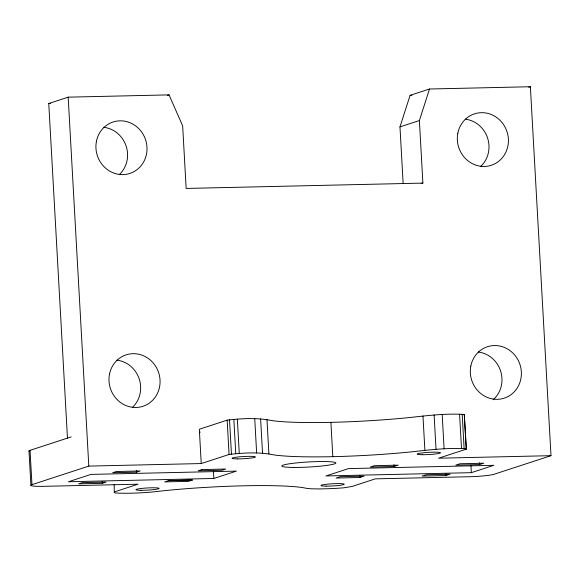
<?xml version="1.0" encoding="UTF-8"?>
<svg xmlns="http://www.w3.org/2000/svg" width="580" height="580" viewBox="0 0 580 580"><rect width="100%" height="100%" fill="white"/><g stroke="black" fill="none" stroke-linecap="round" stroke-linejoin="round"><path stroke-width="0.87" d="M403.122 183.186L399.975 126.889L410.089 95.352L429.512 89.008L530.374 86.739L551 455.677L494.153 474.237A19.416 1.827 -3.2 0 1 469.474 476.731L375.347 478.855L351.9 486.511L343.701 487.816A32.603 3.067 -3.2 0 1 307.733 488.541L302.811 487.613A102.261 9.621 -3.2 0 0 163.661 490.752L151.938 492.05A32.603 3.067 -3.2 0 1 115.369 492.964L114.26 492.456L114.173 484.634M421.203 183.65L422.885 183.099L419.391 120.553L429.512 89.008M67.469 438.117L48.764 103.494L68.179 97.157L169.048 94.881L182.656 125.889L186.158 188.435L422.885 183.099M167.359 95.432L169.048 94.881M399.975 126.889L419.391 120.553M528.684 87.29L530.374 86.739M29.312 451.32A19.416 1.827 -3.2 0 1 30.044 450.334L71.188 436.899M551 455.677L438.567 458.207L466.4 449.123L464.283 414.483C446.455 413.322 428.511 415.418 410.799 417.411A102.261 9.621 -3.2 0 1 271.65 420.543C257.078 417.564 241.867 418.455 227.157 420.152L199.324 429.243L201.238 463.558L88.805 466.095L31.965 484.655L30.044 450.334M199.498 432.368L200.325 432.1M102.363 483.307L106.082 482.096L82.353 482.632L78.633 483.843L102.363 483.307L102.261 481.501M136.452 472.178L140.172 470.967L116.442 471.497L112.723 472.714L136.452 472.178L136.351 470.373M114.572 491.854L138.025 484.198L43.899 486.323A19.416 1.827 -3.2 0 1 31.965 484.655M201.238 463.558L229.078 454.474C243.788 452.77 258.992 451.885 273.571 454.865A102.261 9.621 -3.2 0 0 412.721 451.726C430.433 449.739 448.369 447.637 466.197 448.797L466.4 449.123M213.839 478.471L236.357 471.12L90.995 474.397L68.476 481.748L213.839 478.471L213.433 471.25M359.861 477.507L363.993 476.158L340.264 476.695L336.132 478.043L359.861 477.507L359.76 475.701M394.059 466.501L398.192 465.146L374.455 465.682L370.323 467.03L394.059 466.501L393.958 464.689M445.897 475.564L450.029 474.215L426.293 474.752L422.16 476.1L445.897 475.564L445.795 473.759M479.573 464.573L483.698 463.224L459.969 463.753L455.837 465.109L479.573 464.573L479.471 462.767M471.337 472.671L493.855 465.32L348.493 468.596L325.974 475.948L471.337 472.671L470.931 465.443M48.764 103.494L50.561 103.457M410.089 95.352L411.894 95.309M168.381 480.689L192.118 480.153M464.283 414.483L466.197 448.797M462.195 414.185L464.109 448.507M459.57 414.113L461.491 448.427M442.185 414.504L444.099 448.826M434.115 415.019L436.029 449.333M422.972 415.998L424.893 450.312M330.897 422.349L332.818 456.67M266.974 419.514L268.895 453.828M260.616 418.927L262.537 453.248M254.736 418.731L256.65 453.045M237.35 419.123L239.264 453.437M233.841 419.333L235.763 453.654M229.52 419.768L231.442 454.089M227.157 420.152L229.078 454.474M68.179 97.157L88.805 466.095M29 451.102L30.921 485.416M116.943 360.187A27.057 25.39 71.9 0 1 139.222 378.986A27.057 25.39 71.9 0 1 132.45 407.349M465.29 119.175A27.057 25.39 71.9 0 1 487.57 137.975A27.057 25.39 71.9 0 1 480.805 166.337M478.268 352.038A27.057 25.39 71.9 0 1 500.685 371.265A27.057 25.39 71.9 0 1 493.152 399.765M103.885 127.325A27.057 25.39 71.9 0 1 126.157 146.124A27.057 25.39 71.9 0 1 119.393 174.486M201.949 469.575L198.23 470.786L221.966 470.25L225.685 469.039L201.949 469.575M168.794 480.559L164.662 481.908L188.399 481.371L192.531 480.022L168.794 480.559M326.076 486.141A11.643 1.095 -3.2 0 0 344.201 484.307A11.643 1.095 -3.2 0 0 327.555 484.162A11.643 1.095 -3.2 0 0 326.076 486.141M422.356 454.705A11.643 1.095 -3.2 0 0 440.474 452.871A11.643 1.095 -3.2 0 0 423.828 452.726A11.643 1.095 -3.2 0 0 422.356 454.705M109.49 374.18A27.057 25.39 71.9 0 0 142.578 406.413A27.057 25.39 71.9 0 0 151.503 361.159A27.057 25.39 71.9 0 0 109.49 374.18M293.668 467.444A27.057 2.545 -3.2 0 0 335.791 463.188A27.057 2.545 -3.2 0 0 297.09 462.847A27.057 2.545 -3.2 0 0 293.668 467.444M140.962 490.31A11.643 1.095 -3.2 0 0 159.087 488.483A11.643 1.095 -3.2 0 0 142.441 488.338A11.643 1.095 -3.2 0 0 140.962 490.31M237.242 458.882A11.643 1.095 -3.2 0 0 255.367 457.047A11.643 1.095 -3.2 0 0 238.713 456.902A11.643 1.095 -3.2 0 0 237.242 458.882M96.432 141.317A27.057 25.39 71.9 0 0 129.521 173.55A27.057 25.39 71.9 0 0 138.439 128.296A27.057 25.39 71.9 0 0 96.432 141.317M470.822 366.031A27.057 25.39 71.9 0 0 503.904 398.264A27.057 25.39 71.9 0 0 512.829 353.017A27.057 25.39 71.9 0 0 470.822 366.031M457.837 133.168A27.057 25.39 71.9 0 0 490.926 165.401A27.057 25.39 71.9 0 0 499.851 120.154A27.057 25.39 71.9 0 0 457.837 133.168"/></g></svg>
